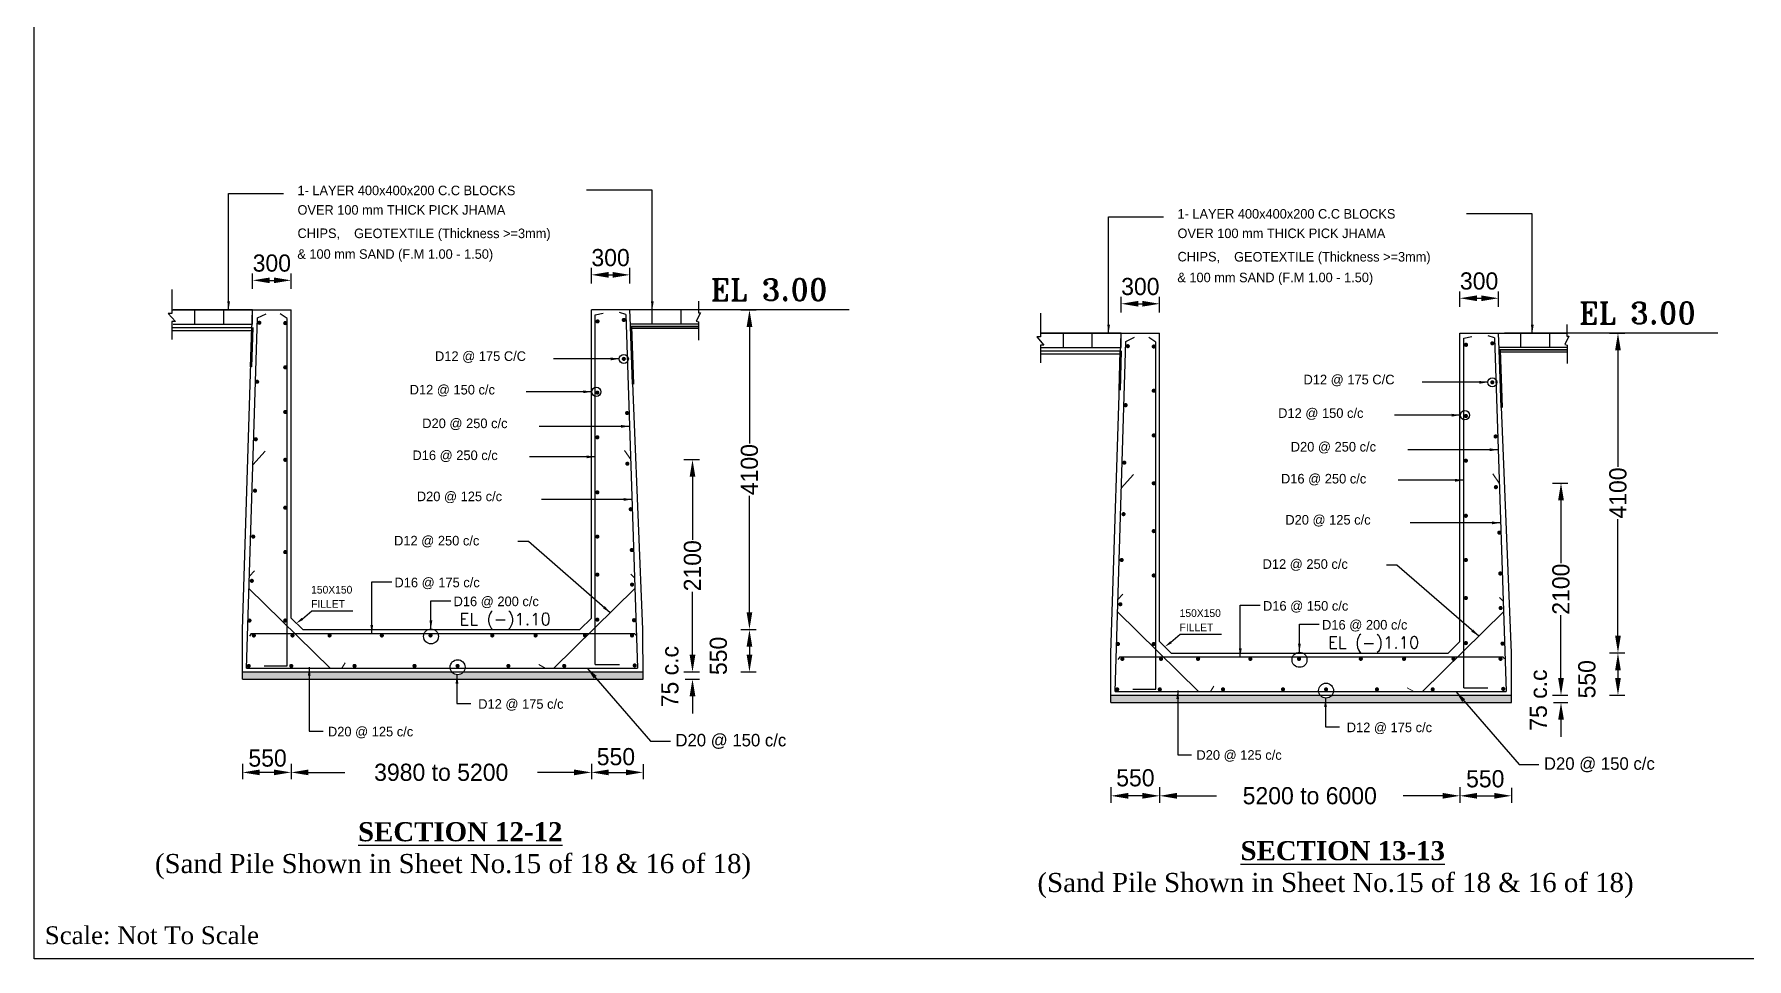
# Model space of a CAD drawing. Extents: x -1206532 to 786809, y -4288605 to 172932.
# Drawn here: x 23943 to 73776, y -4264996 to -4238080 of the extents above; entities that cross this region are included whole.
import ezdxf

# ---------------------------------------------------------------- set-up
doc = ezdxf.new("R2010")
doc.units = 0
doc.header["$LTSCALE"] = 300
doc.header["$MEASUREMENT"] = 0
doc.linetypes.add('ACAD_ISO02W100', pattern=[15, 12, -3])
doc.layers.get('0').update_dxf_attribs({"linetype": 'CONTINUOUS'})
doc.layers.get('DEFPOINTS').update_dxf_attribs({"linetype": 'CONTINUOUS'})
doc.layers.add('LINE', color=7, linetype='CONTINUOUS')
doc.layers.add('TEXT', color=10, linetype='CONTINUOUS')
doc.layers.add('Other line', color=7, linetype='CONTINUOUS', lineweight=15)
doc.styles.add('Arial-200', font='ARIAL_0.TTF')
doc.styles.add('BIG', font='ROMANT.SHX')
doc.dimstyles.new('3', dxfattribs={"dimtxt": 225, "dimasz": 350, "dimexe": 100, "dimexo": 25, "dimgap": 9, "dimtad": 0, "dimdec": 0, "dimzin": 0, "dimdsep": 46, "dimtxsty": 'Standard', "dimcen": 0, "dimclrd": 5, "dimclre": 6, "dimclrt": 1, "dimadec": 0, "dimazin": 0, "dimtfac": 1, "dimtdec": 0, "dimtofl": 0, "dimtmove": 2, "dimatfit": 3, "dimfxl": 1, "dimtolj": 1, "dimtzin": 0, "dimarcsym": 0})

# ---------------------------------------------------------------- blocks, each defined once
blk = doc.blocks.new('*D366')
at = {"layer": 'DEFPOINTS', "color": 0, "lineweight": 30}
for p in [(43974, -4255413), (44305, -4256644), (44755, -4256644)]:
    blk.add_point(p, dxfattribs=at)
at = {"layer": 'LINE', "color": 7, "lineweight": -2}
for p, q in [((44505, -4255413), (44955, -4255413)), ((44755, -4255913), (44755, -4256144)), ((44505, -4256644), (44955, -4256644))]:
    blk.add_line(p, q, dxfattribs=at)
at = {"layer": 'LINE', "color": 7, "lineweight": 30}
for points in [[(44672, -4255913), (44838, -4255913), (44755, -4255413)], [(44672, -4256144), (44838, -4256144), (44755, -4256644)]]:
    blk.add_solid(points, dxfattribs=at)
at = {"layer": 'LINE', "color": 7, "lineweight": 30, "insert": (43852, -4256178), "char_height": 500, "attachment_point": 5, "rotation": 90}
blk.add_mtext('\\A1;550', dxfattribs=at)
blk = doc.blocks.new('*D367')
at = {"layer": 'DEFPOINTS', "color": 0, "lineweight": 30}
for p in [(42784, -4256645), (43098, -4256645), (42876, -4256855)]:
    blk.add_point(p, dxfattribs=at)
at = {"layer": 'LINE', "color": 7, "lineweight": -2}
for p, q in [((43098, -4256145), (43098, -4255645)), ((42848, -4256645), (43298, -4256645)), ((42881, -4256855), (43298, -4256855)), ((43098, -4257355), (43098, -4257855))]:
    blk.add_line(p, q, dxfattribs=at)
at = {"layer": 'LINE', "color": 7, "lineweight": 30}
for points in [[(43014, -4256145), (43181, -4256145), (43098, -4256645)], [(43014, -4257355), (43181, -4257355), (43098, -4256855)]]:
    blk.add_solid(points, dxfattribs=at)
at = {"layer": 'LINE', "color": 7, "lineweight": 30, "insert": (42442, -4256783), "char_height": 500, "attachment_point": 5, "rotation": 90}
blk.add_mtext('\\A1;75 c.c', dxfattribs=at)
blk = doc.blocks.new('*D368')
at = {"layer": 'DEFPOINTS', "color": 0, "lineweight": 30}
for p in [(43762, -4246102), (44755, -4246102), (44433, -4255407)]:
    blk.add_point(p, dxfattribs=at)
at = {"layer": 'LINE', "color": 7, "lineweight": -2}
for p, q in [((44505, -4246102), (44955, -4246102)), ((44755, -4246602), (44755, -4249996)), ((44755, -4254907), (44755, -4251514)), ((44505, -4255407), (44955, -4255407))]:
    blk.add_line(p, q, dxfattribs=at)
at = {"layer": 'LINE', "color": 7, "lineweight": 30}
for points in [[(44672, -4246602), (44838, -4246602), (44755, -4246102)], [(44672, -4254907), (44838, -4254907), (44755, -4255407)]]:
    blk.add_solid(points, dxfattribs=at)
at = {"layer": 'LINE', "color": 7, "lineweight": 30, "insert": (44755, -4250755), "char_height": 500, "attachment_point": 5, "rotation": 90}
blk.add_mtext('\\A1;4100', dxfattribs=at)
blk = doc.blocks.new('*D369')
at = {"layer": 'DEFPOINTS', "color": 0, "lineweight": 30}
for p in [(40154, -4259329), (41658, -4259329), (41658, -4259570)]:
    blk.add_point(p, dxfattribs=at)
at = {"layer": 'LINE', "color": 7, "lineweight": -2}
for p, q in [((40154, -4259334), (40154, -4259770)), ((40654, -4259570), (41158, -4259570)), ((41658, -4259334), (41658, -4259770))]:
    blk.add_line(p, q, dxfattribs=at)
at = {"layer": 'LINE', "color": 7, "lineweight": 30}
for points in [[(40654, -4259487), (40654, -4259653), (40154, -4259570)], [(41158, -4259487), (41158, -4259653), (41658, -4259570)]]:
    blk.add_solid(points, dxfattribs=at)
at = {"layer": 'LINE', "color": 7, "lineweight": 30, "insert": (40869, -4259115), "char_height": 500, "attachment_point": 5}
blk.add_mtext('\\A1;550', dxfattribs=at)
blk = doc.blocks.new('*D370')
at = {"layer": 'DEFPOINTS', "color": 0, "lineweight": 30}
for p in [(30002, -4259198), (31418, -4259198), (30002, -4259570)]:
    blk.add_point(p, dxfattribs=at)
at = {"layer": 'LINE', "color": 7, "lineweight": -2}
for p, q in [((30002, -4259320), (30002, -4259770)), ((30918, -4259570), (30502, -4259570)), ((31418, -4259320), (31418, -4259770))]:
    blk.add_line(p, q, dxfattribs=at)
at = {"layer": 'LINE', "color": 7, "lineweight": 30}
for points in [[(30502, -4259487), (30502, -4259653), (30002, -4259570)], [(30918, -4259487), (30918, -4259653), (31418, -4259570)]]:
    blk.add_solid(points, dxfattribs=at)
at = {"layer": 'LINE', "color": 7, "lineweight": 30, "insert": (30732, -4259156), "char_height": 500, "attachment_point": 5}
blk.add_mtext('\\A1;550', dxfattribs=at)
blk = doc.blocks.new('*D371')
at = {"layer": 'DEFPOINTS', "color": 0, "lineweight": 30}
for p in [(31418, -4259165), (40154, -4259165), (40154, -4259570)]:
    blk.add_point(p, dxfattribs=at)
at = {"layer": 'LINE', "color": 7, "lineweight": -2}
for p, q in [((31418, -4259320), (31418, -4259770)), ((31918, -4259570), (32985, -4259570)), ((39654, -4259570), (38587, -4259570)), ((40154, -4259320), (40154, -4259770))]:
    blk.add_line(p, q, dxfattribs=at)
at = {"layer": 'LINE', "color": 7, "lineweight": 30}
for points in [[(31918, -4259487), (31918, -4259653), (31418, -4259570)], [(39654, -4259487), (39654, -4259653), (40154, -4259570)]]:
    blk.add_solid(points, dxfattribs=at)
at = {"layer": 'LINE', "color": 7, "lineweight": 30, "insert": (35786, -4259570), "char_height": 500, "attachment_point": 5}
blk.add_mtext('\\A1;3980 to 5200', dxfattribs=at)
blk = doc.blocks.new('*D372')
at = {"layer": 'DEFPOINTS', "color": 0, "lineweight": 30}
for p in [(41274, -4245085), (40154, -4245571), (41274, -4245571)]:
    blk.add_point(p, dxfattribs=at)
at = {"layer": 'LINE', "color": 7, "lineweight": -2}
for p, q in [((40154, -4245335), (40154, -4244885)), ((40654, -4245085), (40774, -4245085)), ((41274, -4245335), (41274, -4244885))]:
    blk.add_line(p, q, dxfattribs=at)
at = {"layer": 'LINE', "color": 7, "lineweight": 30}
for points in [[(40654, -4245001), (40654, -4245168), (40154, -4245085)], [(40774, -4245001), (40774, -4245168), (41274, -4245085)]]:
    blk.add_solid(points, dxfattribs=at)
at = {"layer": 'LINE', "color": 7, "lineweight": 30, "insert": (40714, -4244585), "char_height": 500, "attachment_point": 5}
blk.add_mtext('\\A1;300', dxfattribs=at)
blk = doc.blocks.new('*D373')
at = {"layer": 'DEFPOINTS', "color": 0, "lineweight": 30}
for p in [(31415, -4245245), (30298, -4245637), (31415, -4245614)]:
    blk.add_point(p, dxfattribs=at)
at = {"layer": 'LINE', "color": 7, "lineweight": -2}
for p, q in [((30298, -4245495), (30298, -4245045)), ((30798, -4245245), (30915, -4245245)), ((31415, -4245495), (31415, -4245045))]:
    blk.add_line(p, q, dxfattribs=at)
at = {"layer": 'LINE', "color": 7, "lineweight": 30}
for points in [[(30798, -4245162), (30798, -4245328), (30298, -4245245)], [(30915, -4245162), (30915, -4245328), (31415, -4245245)]]:
    blk.add_solid(points, dxfattribs=at)
at = {"layer": 'LINE', "color": 7, "lineweight": 30, "insert": (30856, -4244745), "char_height": 500, "attachment_point": 5}
blk.add_mtext('\\A1;300', dxfattribs=at)
blk = doc.blocks.new('*D374')
at = {"layer": 'DEFPOINTS', "color": 0, "lineweight": 30}
for p in [(42374, -4250464), (43098, -4250464), (42951, -4256645)]:
    blk.add_point(p, dxfattribs=at)
at = {"layer": 'LINE', "color": 7, "lineweight": -2}
for p, q in [((42848, -4250464), (43298, -4250464)), ((43098, -4250964), (43098, -4252795)), ((43098, -4256145), (43098, -4254313)), ((42956, -4256645), (43298, -4256645))]:
    blk.add_line(p, q, dxfattribs=at)
at = {"layer": 'LINE', "color": 7, "lineweight": 30}
for points in [[(43014, -4250964), (43181, -4250964), (43098, -4250464)], [(43014, -4256145), (43181, -4256145), (43098, -4256645)]]:
    blk.add_solid(points, dxfattribs=at)
at = {"layer": 'LINE', "color": 7, "lineweight": 30, "insert": (43098, -4253554), "char_height": 500, "attachment_point": 5, "rotation": 90}
blk.add_mtext('\\A1;2100', dxfattribs=at)
blk = doc.blocks.new('*D739')
at = {"layer": 'DEFPOINTS', "color": 0, "lineweight": 30}
for p in [(69248, -4256094), (69579, -4257326), (70029, -4257326)]:
    blk.add_point(p, dxfattribs=at)
at = {"layer": 'LINE', "color": 7, "lineweight": -2}
for p, q in [((69779, -4256094), (70229, -4256094)), ((70029, -4256594), (70029, -4256826)), ((69779, -4257326), (70229, -4257326))]:
    blk.add_line(p, q, dxfattribs=at)
at = {"layer": 'LINE', "color": 7, "lineweight": 30}
for points in [[(69946, -4256594), (70112, -4256594), (70029, -4256094)], [(69946, -4256826), (70112, -4256826), (70029, -4257326)]]:
    blk.add_solid(points, dxfattribs=at)
at = {"layer": 'LINE', "color": 7, "lineweight": 30, "insert": (69126, -4256859), "char_height": 500, "attachment_point": 5, "rotation": 90}
blk.add_mtext('\\A1;550', dxfattribs=at)
blk = doc.blocks.new('*D740')
at = {"layer": 'DEFPOINTS', "color": 0, "lineweight": 30}
for p in [(68058, -4257326), (68150, -4257536), (68371, -4257326)]:
    blk.add_point(p, dxfattribs=at)
at = {"layer": 'LINE', "color": 7, "lineweight": -2}
for p, q in [((68371, -4256826), (68371, -4256326)), ((68121, -4257326), (68571, -4257326)), ((68155, -4257536), (68571, -4257536)), ((68371, -4258036), (68371, -4258536))]:
    blk.add_line(p, q, dxfattribs=at)
at = {"layer": 'LINE', "color": 7, "lineweight": 30}
for points in [[(68288, -4256826), (68455, -4256826), (68371, -4257326)], [(68288, -4258036), (68455, -4258036), (68371, -4257536)]]:
    blk.add_solid(points, dxfattribs=at)
at = {"layer": 'LINE', "color": 7, "lineweight": 30, "insert": (67715, -4257465), "char_height": 500, "attachment_point": 5, "rotation": 90}
blk.add_mtext('\\A1;75 c.c', dxfattribs=at)
blk = doc.blocks.new('*D741')
at = {"layer": 'DEFPOINTS', "color": 0, "lineweight": 30}
for p in [(69036, -4246784), (70029, -4246784), (69707, -4256089)]:
    blk.add_point(p, dxfattribs=at)
at = {"layer": 'LINE', "color": 7, "lineweight": -2}
for p, q in [((69779, -4246784), (70229, -4246784)), ((70029, -4247284), (70029, -4250677)), ((70029, -4255589), (70029, -4252195)), ((69779, -4256089), (70229, -4256089))]:
    blk.add_line(p, q, dxfattribs=at)
at = {"layer": 'LINE', "color": 7, "lineweight": 30}
for points in [[(69946, -4247284), (70112, -4247284), (70029, -4246784)], [(69946, -4255589), (70112, -4255589), (70029, -4256089)]]:
    blk.add_solid(points, dxfattribs=at)
at = {"layer": 'LINE', "color": 7, "lineweight": 30, "insert": (70029, -4251436), "char_height": 500, "attachment_point": 5, "rotation": 90}
blk.add_mtext('\\A1;4100', dxfattribs=at)
blk = doc.blocks.new('*D742')
at = {"layer": 'DEFPOINTS', "color": 0, "lineweight": 30}
for p in [(65428, -4260011), (66932, -4260011), (66932, -4260252)]:
    blk.add_point(p, dxfattribs=at)
at = {"layer": 'LINE', "color": 7, "lineweight": -2}
for p, q in [((65428, -4260016), (65428, -4260452)), ((65928, -4260252), (66432, -4260252)), ((66932, -4260016), (66932, -4260452))]:
    blk.add_line(p, q, dxfattribs=at)
at = {"layer": 'LINE', "color": 7, "lineweight": 30}
for points in [[(65928, -4260168), (65928, -4260335), (65428, -4260252)], [(66432, -4260168), (66432, -4260335), (66932, -4260252)]]:
    blk.add_solid(points, dxfattribs=at)
at = {"layer": 'LINE', "color": 7, "lineweight": 30, "insert": (66167, -4259759), "char_height": 500, "attachment_point": 5}
blk.add_mtext('\\A1;550', dxfattribs=at)
blk = doc.blocks.new('*D743')
at = {"layer": 'DEFPOINTS', "color": 0, "lineweight": 30}
for p in [(55276, -4259880), (55276, -4260252), (56692, -4259880)]:
    blk.add_point(p, dxfattribs=at)
at = {"layer": 'LINE', "color": 7, "lineweight": -2}
for p, q in [((55276, -4260002), (55276, -4260452)), ((56192, -4260252), (55776, -4260252)), ((56692, -4260002), (56692, -4260452))]:
    blk.add_line(p, q, dxfattribs=at)
at = {"layer": 'LINE', "color": 7, "lineweight": 30}
for points in [[(55776, -4260168), (55776, -4260335), (55276, -4260252)], [(56192, -4260168), (56192, -4260335), (56692, -4260252)]]:
    blk.add_solid(points, dxfattribs=at)
at = {"layer": 'LINE', "color": 7, "lineweight": 30, "insert": (55986, -4259730), "char_height": 500, "attachment_point": 5}
blk.add_mtext('\\A1;550', dxfattribs=at)
blk = doc.blocks.new('*D744')
at = {"layer": 'DEFPOINTS', "color": 0, "lineweight": 30}
for p in [(56692, -4259846), (65428, -4259846), (65428, -4260252)]:
    blk.add_point(p, dxfattribs=at)
at = {"layer": 'LINE', "color": 7, "lineweight": -2}
for p, q in [((56692, -4260002), (56692, -4260452)), ((57192, -4260252), (58343, -4260252)), ((64928, -4260252), (63777, -4260252)), ((65428, -4260002), (65428, -4260452))]:
    blk.add_line(p, q, dxfattribs=at)
at = {"layer": 'LINE', "color": 7, "lineweight": 30}
for points in [[(57192, -4260168), (57192, -4260335), (56692, -4260252)], [(64928, -4260168), (64928, -4260335), (65428, -4260252)]]:
    blk.add_solid(points, dxfattribs=at)
at = {"layer": 'LINE', "color": 7, "lineweight": 30, "insert": (61060, -4260252), "char_height": 500, "attachment_point": 5}
blk.add_mtext('\\A1;5200 to 6000', dxfattribs=at)
blk = doc.blocks.new('*D745')
at = {"layer": 'DEFPOINTS', "color": 0, "lineweight": 30}
for p in [(66548, -4245766), (65428, -4246252), (66548, -4246252)]:
    blk.add_point(p, dxfattribs=at)
at = {"layer": 'LINE', "color": 7, "lineweight": -2}
for p, q in [((65428, -4246016), (65428, -4245566)), ((65928, -4245766), (66048, -4245766)), ((66548, -4246016), (66548, -4245566))]:
    blk.add_line(p, q, dxfattribs=at)
at = {"layer": 'LINE', "color": 7, "lineweight": 30}
for points in [[(65928, -4245683), (65928, -4245850), (65428, -4245766)], [(66048, -4245683), (66048, -4245850), (66548, -4245766)]]:
    blk.add_solid(points, dxfattribs=at)
at = {"layer": 'LINE', "color": 7, "lineweight": 30, "insert": (65988, -4245266), "char_height": 500, "attachment_point": 5}
blk.add_mtext('\\A1;300', dxfattribs=at)
blk = doc.blocks.new('*D746')
at = {"layer": 'DEFPOINTS', "color": 0, "lineweight": 30}
for p in [(55572, -4246318), (56689, -4245927), (56689, -4246296)]:
    blk.add_point(p, dxfattribs=at)
at = {"layer": 'LINE', "color": 7, "lineweight": -2}
for p, q in [((55572, -4246177), (55572, -4245727)), ((56689, -4246177), (56689, -4245727)), ((56072, -4245927), (56189, -4245927))]:
    blk.add_line(p, q, dxfattribs=at)
at = {"layer": 'LINE', "color": 7, "lineweight": 30}
for points in [[(56072, -4245843), (56072, -4246010), (55572, -4245927)], [(56189, -4245843), (56189, -4246010), (56689, -4245927)]]:
    blk.add_solid(points, dxfattribs=at)
at = {"layer": 'LINE', "color": 7, "lineweight": 30, "insert": (56130, -4245427), "char_height": 500, "attachment_point": 5}
blk.add_mtext('\\A1;300', dxfattribs=at)
blk = doc.blocks.new('*D747')
at = {"layer": 'DEFPOINTS', "color": 0, "lineweight": 30}
for p in [(67648, -4251145), (68371, -4251145), (68225, -4257326)]:
    blk.add_point(p, dxfattribs=at)
at = {"layer": 'LINE', "color": 7, "lineweight": -2}
for p, q in [((68121, -4251145), (68571, -4251145)), ((68371, -4251645), (68371, -4253477)), ((68371, -4256826), (68371, -4254995)), ((68230, -4257326), (68571, -4257326))]:
    blk.add_line(p, q, dxfattribs=at)
at = {"layer": 'LINE', "color": 7, "lineweight": 30}
for points in [[(68288, -4251645), (68455, -4251645), (68371, -4251145)], [(68288, -4256826), (68455, -4256826), (68371, -4257326)]]:
    blk.add_solid(points, dxfattribs=at)
at = {"layer": 'LINE', "color": 7, "lineweight": 30, "insert": (68371, -4254236), "char_height": 500, "attachment_point": 5, "rotation": 90}
blk.add_mtext('\\A1;2100', dxfattribs=at)

msp = doc.modelspace()

# ---------------------------------------------------------------- hatches: boundary and pattern name
at = {"layer": 'LINE'}
h = msp.add_hatch(dxfattribs=at)
h.set_pattern_fill('AR-CONC', color=256, scale=56, style=0)
h.set_pattern_definition([(50, (-886783.13, -3076056.25), (401.6657, -35.141196), [42, -462]), (355, (-886783.13, -3076056.25), (-77.70075, 421.2276), [33.6, -369.6]), (100.4514, (-886749.66, -3076059.18), (323.96525, 386.08614), [35.69451, -392.63958]), (46.1842, (-886783.13, -3075944.25), (597.65499, -92.69065), [63, -693]), (96.6356, (-886733.3, -3075952), (523.41112, 545.506), [53.54176, -588.95928]), (351.1842, (-886783.13, -3075944.25), (523.4107, 545.50642), [50.4, -554.4]), (21, (-886727.13, -3075972.25), (334.26795, -225.46658), [42, -462]), (326, (-886727.13, -3075972.25), (136.25659, 406.08403), [33.6, -369.6]), (71.4514, (-886699.28, -3075991.04), (470.52467, 180.61708), [35.69451, -392.63958]), (37.5, (-886783.13, -3076056.25), (6.809519, 186.420558), [0, -365.12, 0, -375.2, 0, -371]), (7.5, (-886783.13, -3076056.25), (147.31894, 220.870559), [0, -213.92, 0, -356.72, 0, -141.4]), (327.5, (-886908.01, -3076056.25), (298.940564, -12.630728), [0, -140, 0, -436.8, 0, -579.6]), (317.5, (-886964, -3076056.25), (326.584255, 56.05879), [0, -182, 0, -290.08, 0, -411.6])])
h.paths.add_polyline_path([(41658.243, -4256644.002), (36431.409, -4256644.363, -0.479168379), (36092.192, -4256644.386), (30001.625, -4256644.806), (30001.625, -4256854.806), (41658.467, -4256854.806)])
h = msp.add_hatch(dxfattribs=at)
h.set_pattern_fill('AR-CONC', color=256, scale=56, style=0)
h.set_pattern_definition([(50, (-861509.2, -3076737.86), (401.6657, -35.141196), [42, -462]), (355, (-861509.2, -3076737.86), (-77.70075, 421.2276), [33.6, -369.6]), (100.4514, (-861475.74, -3076740.8), (323.96525, 386.08614), [35.69451, -392.63958]), (46.1842, (-861509.2, -3076625.86), (597.65499, -92.69065), [63, -693]), (96.6356, (-861459.4, -3076633.6), (523.41112, 545.506), [53.54176, -588.95928]), (351.1842, (-861509.2, -3076625.86), (523.4107, 545.50642), [50.4, -554.4]), (21, (-861453.2, -3076653.86), (334.26795, -225.46658), [42, -462]), (326, (-861453.2, -3076653.86), (136.25659, 406.08403), [33.6, -369.6]), (71.4514, (-861425.35, -3076672.65), (470.52467, 180.61708), [35.69451, -392.63958]), (37.5, (-861509.21, -3076737.86), (6.809519, 186.420558), [0, -365.12, 0, -375.2, 0, -371]), (7.5, (-861509.2, -3076737.86), (147.31894, 220.870559), [0, -213.92, 0, -356.72, 0, -141.4]), (327.5, (-861634.09, -3076737.86), (298.940564, -12.630728), [0, -140, 0, -436.8, 0, -579.6]), (317.5, (-861690.1, -3076737.86), (326.584255, 56.05879), [0, -182, 0, -290.08, 0, -411.6])])
h.paths.add_polyline_path([(66932.166, -4257325.617), (61705.332, -4257325.977, -0.479168379), (61366.115, -4257326.001), (55275.549, -4257326.421), (55275.549, -4257536.421), (66932.39, -4257536.421)])

# ---------------------------------------------------------------- linework, layer by layer
at = {"linetype": 'ByBlock', "lineweight": 30}
msp.add_lwpolyline([(23942.604, -4264995.94), (23942.604, -4214101.54), (95914.484, -4214101.54), (95914.484, -4264995.94), (23942.604, -4264995.94)], close=True, dxfattribs=at)
at = {"layer": 'LINE'}
for p, q in [((27947.119, -4245515.801), (27947.119, -4246205.924)), ((27947.119, -4246205.924), (27843.403, -4246205.924)), ((27843.403, -4246205.924), (28050.835, -4246447.467)), ((27947.119, -4246102.405), (31418.017, -4246102.405)), ((30298.017, -4246102.405), (27981.691, -4246102.405)), ((28618.017, -4246516.479), (28618.017, -4246102.405)), ((29458.017, -4246516.479), (29458.017, -4246102.405)), ((30001.625, -4255412.806), (30298.017, -4246102.405)), ((30118.921, -4256532.806), (30435.217, -4246339.6)), ((30298.017, -4246516.479), (30298.017, -4246102.405)), ((30435.217, -4246339.6), (30686.686, -4246218.103)), ((31306.017, -4246359.2), (31101.566, -4246223.705)), ((31418.017, -4255076.806), (31418.017, -4246102.405)), ((40154.017, -4255076.806), (40154.017, -4246102.405)), ((40154.121, -4246096.906), (43268.179, -4246096.906)), ((40265.959, -4256426.317), (40266.011, -4246251.267)), ((40266.011, -4246251.267), (40500, -4246196.272)), ((41162.186, -4246236), (40974.117, -4246181.593)), ((41162.186, -4246236), (41498.121, -4256532.806)), ((41656.929, -4255410.846), (41274.017, -4246096.906)), ((47660.696, -4246100.774), (41451.044, -4246100.774)), ((41927.633, -4246510.979), (41927.633, -4246096.906)), ((42767.633, -4246510.979), (42767.633, -4246096.906)), ((43328.144, -4246189.279), (43206.289, -4246432.525)), ((43268.179, -4245848.639), (43268.179, -4246194.333)), ((43275.921, -4246189.279), (43328.144, -4246189.279)), ((53221.043, -4246197.416), (53221.043, -4246887.539)), ((27947.119, -4246447.467), (27947.119, -4246965.059)), ((28050.835, -4246447.467), (27947.119, -4246447.467)), ((27947.119, -4246706.263), (30278.794, -4246706.263)), ((27955.967, -4246614.677), (30281.709, -4246614.677)), ((27981.691, -4246516.479), (30298.017, -4246516.479)), ((31306.017, -4256468.793), (31306.017, -4246359.2)), ((41291.307, -4246510.979), (43275.921, -4246510.979)), ((41294.185, -4246587.47), (43266.11, -4246587.47)), ((43252.848, -4246587.47), (41294.185, -4246587.47)), ((43275.921, -4246650.4), (41296.772, -4246650.4)), ((43206.289, -4246432.525), (43275.921, -4246449.899)), ((43275.921, -4246449.899), (43275.921, -4246988.514)), ((53221.043, -4246784.02), (56691.94, -4246784.02)), ((55571.94, -4246784.02), (53255.614, -4246784.02)), ((53891.94, -4247198.094), (53891.94, -4246784.02)), ((54731.94, -4247198.094), (54731.94, -4246784.02)), ((55275.549, -4256094.421), (55571.94, -4246784.02)), ((55571.94, -4247198.094), (55571.94, -4246784.02)), ((56691.94, -4255758.421), (56691.94, -4246784.02)), ((65427.94, -4255758.421), (65427.94, -4246784.02)), ((65428.045, -4246778.521), (68542.102, -4246778.521)), ((66930.852, -4256092.461), (66547.94, -4246778.521)), ((72934.619, -4246782.389), (66724.967, -4246782.389)), ((67201.556, -4247192.594), (67201.556, -4246778.521)), ((68041.556, -4247192.594), (68041.556, -4246778.521)), ((68542.102, -4246530.254), (68542.102, -4246875.948)), ((53221.043, -4246887.539), (53117.326, -4246887.539)), ((53117.326, -4246887.539), (53324.759, -4247129.082)), ((53221.043, -4247129.082), (53221.043, -4247646.674)), ((53324.759, -4247129.082), (53221.043, -4247129.082)), ((53229.89, -4247296.292), (55555.632, -4247296.292)), ((53255.614, -4247198.094), (55571.94, -4247198.094)), ((55392.845, -4257214.421), (55709.14, -4247021.215)), ((55709.14, -4247021.215), (55960.609, -4246899.718)), ((56579.94, -4247040.815), (56375.489, -4246905.32)), ((56579.94, -4257150.408), (56579.94, -4247040.815)), ((65539.882, -4257107.932), (65539.934, -4246932.881)), ((65539.934, -4246932.881), (65773.923, -4246877.887)), ((66436.109, -4246917.615), (66248.04, -4246863.208)), ((66436.109, -4246917.615), (66772.045, -4257214.421)), ((66565.231, -4247192.594), (68549.844, -4247192.594)), ((66568.108, -4247269.085), (68540.033, -4247269.085)), ((68526.771, -4247269.085), (66568.108, -4247269.085)), ((68549.844, -4247332.015), (66570.695, -4247332.015)), ((68602.067, -4246870.894), (68480.212, -4247114.139)), ((68480.212, -4247114.139), (68549.844, -4247131.514)), ((68549.844, -4246870.894), (68602.067, -4246870.894)), ((68549.844, -4247131.514), (68549.844, -4247670.129)), ((53221.043, -4247387.878), (55552.717, -4247387.878)), ((30190.862, -4254214.384), (32550.474, -4256532.806)), ((41422.609, -4254218.263), (39066.945, -4256532.806)), ((31418.017, -4255076.806), (31754.017, -4255412.806)), ((40154.017, -4255076.806), (39818.017, -4255412.806)), ((55464.785, -4254895.999), (57824.397, -4257214.421)), ((66696.532, -4254899.878), (64340.868, -4257214.421)), ((30001.625, -4256854.806), (30001.625, -4255412.806)), ((30254.478, -4255524.806), (30203.862, -4255606.252)), ((30254.478, -4255524.806), (41414.83, -4255524.806)), ((31754.017, -4255412.806), (39818.017, -4255412.806)), ((41416.94, -4255524.806), (41443.708, -4255579.276)), ((41658.467, -4256854.806), (41656.929, -4255410.838)), ((56691.94, -4255758.421), (57027.94, -4256094.421)), ((65427.94, -4255758.421), (65091.94, -4256094.421)), ((55275.549, -4257536.421), (55275.549, -4256094.421)), ((55528.401, -4256206.421), (55477.785, -4256287.867)), ((55528.401, -4256206.421), (66688.753, -4256206.421)), ((57027.94, -4256094.421), (65091.94, -4256094.421)), ((66690.863, -4256206.421), (66717.631, -4256260.891)), ((66932.39, -4257536.421), (66930.852, -4256092.453)), ((30001.625, -4256644.806), (41658.243, -4256644.002)), ((30118.921, -4256532.806), (41498.121, -4256532.806)), ((30635.966, -4256468.793), (31306.017, -4256468.793)), ((40265.959, -4256426.317), (40972.571, -4256426.317)), ((30001.625, -4256854.806), (41658.467, -4256854.806)), ((55392.845, -4257214.421), (66772.045, -4257214.421)), ((55909.889, -4257150.408), (56579.94, -4257150.408)), ((65539.882, -4257107.932), (66246.495, -4257107.932)), ((55275.549, -4257326.421), (66932.166, -4257325.617)), ((55275.549, -4257536.421), (66932.39, -4257536.421))]:
    msp.add_line(p, q, dxfattribs=at)
at = {"layer": 'LINE', "lineweight": 20}
for p, q in [((30302.673, -4250611.067), (30660.773, -4250217.107)), ((41300.119, -4250463.802), (41115.973, -4250194.707)), ((55576.596, -4251292.682), (55934.696, -4250898.722)), ((66574.042, -4251145.417), (66389.896, -4250876.322)), ((30202.095, -4253852.392), (30349.973, -4253697.507)), ((41412.273, -4253901.466), (41303.573, -4253801.107)), ((55476.018, -4254534.007), (55623.896, -4254379.122)), ((66686.196, -4254583.081), (66577.496, -4254482.722)), ((32897.973, -4256532.806), (32990.373, -4256377.107)), ((38811.573, -4256532.806), (38621.173, -4256424.707)), ((58171.896, -4257214.421), (58264.296, -4257058.722)), ((64085.496, -4257214.421), (63895.096, -4257106.322))]:
    msp.add_line(p, q, dxfattribs=at)
at = {"layer": 'LINE', "color": 0}
for p, q in [((31744.393, -4255099.459), (32018.431, -4254863.807)), ((32018.431, -4254863.807), (33217.885, -4254863.807)), ((57018.316, -4255781.073), (57292.354, -4255545.422)), ((57292.354, -4255545.422), (58491.808, -4255545.422))]:
    msp.add_line(p, q, dxfattribs=at)
at = {"layer": 'LINE', "const_width": 60.48}
for points in [[(41068.745, -4246398.102, 1), (41129.225, -4246398.102, 1)], [(30462.025, -4246479.743, 1), (30522.505, -4246479.743, 1)], [(31215.993, -4246489.447, 1), (31276.473, -4246489.447, 1)], [(40303.936, -4246440.479, 1), (40364.416, -4246440.479, 1)], [(55735.948, -4247161.358, 1), (55796.428, -4247161.358, 1)], [(56489.916, -4247171.062, 1), (56550.396, -4247171.062, 1)], [(65577.859, -4247122.094, 1), (65638.339, -4247122.094, 1)], [(66342.668, -4247079.717, 1), (66403.148, -4247079.717, 1)], [(31215.993, -4247777.423, 1), (31276.473, -4247777.423, 1)], [(41068.745, -4247531.435, 1), (41129.225, -4247531.435, 1)], [(30398.415, -4248196.936, 1), (30458.895, -4248196.936, 1)], [(66342.668, -4248213.05, 1), (66403.148, -4248213.05, 1)], [(40298.905, -4248512.545, 1), (40359.385, -4248512.545, 1)], [(55672.338, -4248878.551, 1), (55732.818, -4248878.551, 1)], [(56489.916, -4248459.038, 1), (56550.396, -4248459.038, 1)], [(31215.993, -4249078.292, 1), (31276.473, -4249078.292, 1)], [(41163.945, -4249107.835, 1), (41224.425, -4249107.835, 1)], [(65572.828, -4249194.16, 1), (65633.308, -4249194.16, 1)], [(30359.215, -4249871.336, 1), (30419.695, -4249871.336, 1)], [(40298.898, -4249813.907, 1), (40359.378, -4249813.907, 1)], [(56489.916, -4249759.907, 1), (56550.396, -4249759.907, 1)], [(66437.868, -4249789.45, 1), (66498.348, -4249789.45, 1)], [(31215.993, -4250470.376, 1), (31276.473, -4250470.376, 1)], [(41172.345, -4250583.435, 1), (41232.825, -4250583.435, 1)], [(55633.138, -4250552.951, 1), (55693.618, -4250552.951, 1)], [(65572.821, -4250495.522, 1), (65633.301, -4250495.522, 1)], [(30336.815, -4251369.336, 1), (30397.295, -4251369.336, 1)], [(56489.916, -4251151.991, 1), (56550.396, -4251151.991, 1)], [(66446.268, -4251265.05, 1), (66506.748, -4251265.05, 1)], [(31215.993, -4251863.837, 1), (31276.473, -4251863.837, 1)], [(40298.89, -4251417.896, 1), (40359.37, -4251417.896, 1)], [(41270.345, -4251907.835, 1), (41330.825, -4251907.835, 1)], [(55610.738, -4252050.951, 1), (55671.218, -4252050.951, 1)], [(65572.813, -4252099.511, 1), (65633.293, -4252099.511, 1)], [(30283.615, -4252704.936, 1), (30344.095, -4252704.936, 1)], [(40298.884, -4252704.534, 1), (40359.364, -4252704.534, 1)], [(56489.916, -4252545.452, 1), (56550.396, -4252545.452, 1)], [(66544.268, -4252589.45, 1), (66604.748, -4252589.45, 1)], [(31215.993, -4253155.883, 1), (31276.473, -4253155.883, 1)], [(41301.145, -4253097.835, 1), (41361.625, -4253097.835, 1)], [(40298.878, -4253811.712, 1), (40359.358, -4253811.712, 1)], [(55557.538, -4253386.551, 1), (55618.018, -4253386.551, 1)], [(56489.916, -4253837.498, 1), (56550.396, -4253837.498, 1)], [(65572.807, -4253386.149, 1), (65633.287, -4253386.149, 1)], [(66575.068, -4253779.45, 1), (66635.548, -4253779.45, 1)], [(30244.415, -4253992.936, 1), (30304.895, -4253992.936, 1)], [(41309.545, -4254103.035, 1), (41370.025, -4254103.035, 1)], [(55518.338, -4254674.551, 1), (55578.818, -4254674.551, 1)], [(65572.801, -4254493.327, 1), (65633.281, -4254493.327, 1)], [(66583.468, -4254784.65, 1), (66643.948, -4254784.65, 1)], [(30175.945, -4255149.632, 1), (30236.425, -4255149.632, 1)], [(31215.993, -4255148.841, 1), (31276.473, -4255148.841, 1)], [(40298.871, -4255124.203, 1), (40359.351, -4255124.203, 1)], [(41365.545, -4255139.035, 1), (41426.025, -4255139.035, 1)], [(30301.694, -4255583.294, 1), (30362.174, -4255583.294, 1)], [(31427.804, -4255583.294, 1), (31488.284, -4255583.294, 1)], [(32506.665, -4255583.294, 1), (32567.145, -4255583.294, 1)], [(34026.767, -4255583.294, 1), (34087.247, -4255583.294, 1)], [(35444.443, -4255583.294, 1), (35504.923, -4255583.294, 1)], [(37240.877, -4255583.294, 1), (37301.357, -4255583.294, 1)], [(38501.01, -4255583.294, 1), (38561.49, -4255583.294, 1)], [(39938.188, -4255583.294, 1), (39998.668, -4255583.294, 1)], [(41307.217, -4255583.294, 1), (41367.697, -4255583.294, 1)], [(55449.868, -4255831.247, 1), (55510.348, -4255831.247, 1)], [(56489.916, -4255830.456, 1), (56550.396, -4255830.456, 1)], [(65572.794, -4255805.818, 1), (65633.274, -4255805.818, 1)], [(66639.468, -4255820.65, 1), (66699.948, -4255820.65, 1)], [(55575.618, -4256264.908, 1), (55636.098, -4256264.908, 1)], [(56701.727, -4256264.908, 1), (56762.207, -4256264.908, 1)], [(57780.588, -4256264.908, 1), (57841.068, -4256264.908, 1)], [(59300.691, -4256264.908, 1), (59361.171, -4256264.908, 1)], [(60718.366, -4256264.908, 1), (60778.846, -4256264.908, 1)], [(62514.8, -4256264.908, 1), (62575.28, -4256264.908, 1)], [(63774.933, -4256264.908, 1), (63835.413, -4256264.908, 1)], [(65212.111, -4256264.908, 1), (65272.591, -4256264.908, 1)], [(66581.14, -4256264.908, 1), (66641.62, -4256264.908, 1)], [(30153.459, -4256471.044, 1), (30213.939, -4256471.044, 1)], [(31391.059, -4256471.044, 1), (31451.539, -4256471.044, 1)], [(33232.733, -4256471.044, 1), (33293.213, -4256471.044, 1)], [(34978.026, -4256471.044, 1), (35038.506, -4256471.044, 1)], [(36230.93, -4256471.044, 1), (36291.41, -4256471.044, 1)], [(37710.466, -4256471.044, 1), (37770.946, -4256471.044, 1)], [(39334.401, -4256471.044, 1), (39394.881, -4256471.044, 1)], [(41385.678, -4256457.149, 1), (41446.158, -4256457.149, 1)], [(55427.382, -4257152.659, 1), (55487.862, -4257152.659, 1)], [(56664.982, -4257152.659, 1), (56725.462, -4257152.659, 1)], [(58506.657, -4257152.659, 1), (58567.137, -4257152.659, 1)], [(60251.949, -4257152.659, 1), (60312.429, -4257152.659, 1)], [(61504.853, -4257152.659, 1), (61565.333, -4257152.659, 1)], [(62984.389, -4257152.659, 1), (63044.869, -4257152.659, 1)], [(64608.324, -4257152.659, 1), (64668.804, -4257152.659, 1)], [(66659.601, -4257138.764, 1), (66720.081, -4257138.764, 1)]]:
    msp.add_lwpolyline(points, format="xyb", close=True, dxfattribs=at)
at = {"layer": 'LINE'}
for centre, radius in [((41098.985, -4247531.435), 131.526), ((66372.908, -4248213.05), 131.526), ((40300.696, -4248489.13), 133.284), ((65574.619, -4249170.745), 133.284), ((35488.069, -4255611.72), 217.618), ((36261.791, -4256508.028), 217.618), ((60761.992, -4256293.335), 217.618), ((61535.714, -4257189.643), 217.618)]:
    msp.add_circle(centre, radius, dxfattribs=at)
at = {"layer": 'LINE', "color": 0}
for points in [[(31766.466, -4255129.568), (31722.321, -4255069.349), (31563.736, -4255231.893)], [(57040.389, -4255811.183), (56996.244, -4255750.964), (56837.659, -4255913.508)]]:
    msp.add_solid(points, dxfattribs=at)
at = {"layer": 'Other line', "color": 0, "lineweight": 60}
for p, q in [((30281.709, -4246614.677), (30245.145, -4247763.235)), ((41306.842, -4246587.47), (41363.216, -4248266.58)), ((55555.632, -4247296.292), (55519.069, -4248444.85)), ((66580.765, -4247269.085), (66637.139, -4248948.195))]:
    msp.add_line(p, q, dxfattribs=at)

# ---------------------------------------------------------------- texts
at = {"linetype": 'ACAD_ISO02W100', "lineweight": 30, "insert": (24249.252, -4264051.562), "char_height": 517.8814, "width": 18602.1315, "attachment_point": 1}
msp.add_mtext('{\\fTimes New Roman|b0|i0|c0|p18;Scale: Not To Scale}', dxfattribs=at)
at = {"layer": 'LINE', "color": 0}
for s, height, p in [('1- LAYER 400x400x200 C.C BLOCKS', 277.83, (31603.841, -4242765.695)), ('OVER 100 mm THICK PICK JHAMA', 277.83, (31603.841, -4243333.029)), ('1- LAYER 400x400x200 C.C BLOCKS', 277.83, (57211.988, -4243447.31)), ('CHIPS,', 277.83, (31603.841, -4244012.541)), ('GEOTEXTILE (Thickness >=3mm)', 277.83, (33250.275, -4244015.778)), ('OVER 100 mm THICK PICK JHAMA', 277.83, (57211.988, -4244014.644)), ('& 100 mm SAND (F.M 1.00 - 1.50)', 277.83, (31598.403, -4244617.847)), ('CHIPS,', 277.83, (57211.988, -4244694.156)), ('GEOTEXTILE (Thickness >=3mm)', 277.83, (58858.422, -4244697.393)), ('& 100 mm SAND (F.M 1.00 - 1.50)', 277.83, (57206.55, -4245299.462)), ('150X150 ', 224, (31999.83, -4254363.51)), ('D16 @ 175 c/c', 280, (34424.978, -4254180.357)), ('FILLET', 224, (31998.974, -4254778.443)), ('D16 @ 150 c/c', 280, (59698.901, -4254861.972)), ('150X150 ', 224, (57273.753, -4255045.125)), ('FILLET', 224, (57272.897, -4255460.058)), ('D12 @ 175 c/c', 280, (36862.485, -4257718.136)), ('D20 @ 125 c/c', 280, (32488.596, -4258521.715)), ('D12 @ 175 c/c', 280, (62136.408, -4258399.751)), ('D20 @ 125 c/c', 280, (57762.519, -4259203.33))]:
    msp.add_text(s, height=height, dxfattribs=at).set_placement(p)
at = {"layer": 'LINE'}
for s, height, p in [('D12 @ 175 C/C', 280, (35604.323, -4247591.37)), ('D12 @ 150 c/c', 280, (34866.84, -4248568.118)), ('D12 @ 175 C/C', 280, (60878.246, -4248272.985)), ('D20 @ 250 c/c', 280, (35232.792, -4249547.365)), ('D12 @ 150 c/c', 280, (60140.763, -4249249.733)), ('D16 @ 250 c/c', 280, (34948.281, -4250477.581)), ('D20 @ 250 c/c', 280, (60506.715, -4250228.98)), ('D16 @ 250 c/c', 280, (60222.204, -4251159.196)), ('D20 @ 125 c/c', 280, (35075.018, -4251674.74)), ('D20 @ 125 c/c', 280, (60348.942, -4252356.355)), ('D12 @ 250 c/c', 280, (34412.861, -4252963.044)), ('D12 @ 250 c/c', 280, (59686.785, -4253644.659)), ('D16 @ 200 c/c', 280, (36144.823, -4254730.794)), ('D16 @ 200 c/c', 280, (61418.746, -4255412.409)), ('D20 @ 150 c/c', 364, (42599.773, -4258812.626)), ('D20 @ 150 c/c', 364, (67873.696, -4259494.241))]:
    msp.add_text(s, height=height, dxfattribs=at).set_placement(p)
at = {"layer": 'LINE', "lineweight": 30, "char_height": 555.75, "width": 20021.91284, "attachment_point": 2, "style": 'Arial-200'}
for s, insert in [('{\\fTimes New Roman|b1|i0|c0|p18;          \\LSECTION 12-12\\P\\fTimes New Roman|b0|i0|c0|p18;\\l        (Sand Pile Shown in Sheet No.15 of 18 & 16 of 18)}', (35289.837, -4261019.106)), ('{\\fTimes New Roman|b1|i0|c0|p18;          \\LSECTION 13-13\\P\\fTimes New Roman|b0|i0|c0|p18;\\l        (Sand Pile Shown in Sheet No.15 of 18 & 16 of 18)}', (60970.837, -4261571.106))]:
    msp.add_mtext(s, dxfattribs=dict(at, insert=insert))
at = {"layer": 'TEXT', "color": 0, "style": 'BIG'}
for p in [(36315.088, -4255283.659), (61589.012, -4255965.274)]:
    msp.add_text('EL (-)1.10', height=352.8, dxfattribs=at).set_placement(p)
at = {"layer": 'TEXT', "color": 0, "char_height": 630, "width": 6640.03588, "attachment_point": 1, "style": 'BIG'}
for insert in [(43623.335, -4245198.753), (68897.258, -4245880.368)]:
    msp.add_mtext('EL 3.00', dxfattribs=dict(at, insert=insert))

# ---------------------------------------------------------------- dimensions: what is measured, and where the dimension line sits
at = {"layer": 'LINE', "lineweight": 30}
for base, p1, p2, text, picture, middle in [((41274.017, -4245084.581), (40154.017, -4245570.506), (41274.017, -4245570.506), '300', '*D372', (40714.017, -4244584.581)), ((31414.739, -4245244.899), (30298.017, -4245636.8), (31414.739, -4245614.4), '300', '*D373', (30856.378, -4244744.899)), ((56688.662, -4245926.513), (55571.94, -4246318.415), (56688.662, -4246296.015), '300', '*D746', (56130.301, -4245426.513)), ((66547.94, -4245766.196), (65427.94, -4246252.121), (66547.94, -4246252.121), '300', '*D745', (65987.94, -4245266.196)), ((40154.017, -4259569.988), (31418.017, -4259164.594), (40154.017, -4259164.594), '3980 to 5200', '*D371', (35786.017, -4259569.988)), ((65427.94, -4260251.603), (56691.94, -4259846.209), (65427.94, -4259846.209), '5200 to 6000', '*D744', (61059.94, -4260251.603))]:
    dim = msp.add_linear_dim(base=base, p1=p1, p2=p2, text=text, dimstyle='3', override={"dimtxt": 500, "dimasz": 500, "dimexe": 200, "dimexo": 5, "dimdle": 250, "dimclrd": 7, "dimclre": 7, "dimclrt": 7, "dimfxl": 250, "dimfxlon": 1}, dxfattribs=at)
    dim.commit()
    dim.dimension.update_dxf_attribs({"geometry": picture, "text_midpoint": middle})
for base, p1, p2, text, picture, middle in [((44755.105, -4246102.405), (44433.374, -4255407.246), (43761.644, -4246102.405), '4100', '*D368', (44755.105, -4250754.826)), ((70029.028, -4246784.02), (69707.297, -4256088.861), (69035.567, -4246784.02), '4100', '*D741', (70029.028, -4251436.441)), ((43097.505, -4250463.802), (42950.718, -4256644.806), (42373.812, -4250463.802), '2100', '*D374', (43097.505, -4253554.304)), ((68371.428, -4251145.417), (68224.641, -4257326.421), (67647.735, -4251145.417), '2100', '*D747', (68371.428, -4254235.919))]:
    dim = msp.add_linear_dim(base=base, p1=p1, p2=p2, angle=90, text=text, dimstyle='3', override={"dimtxt": 500, "dimasz": 500, "dimexe": 200, "dimexo": 5, "dimdle": 250, "dimclrd": 7, "dimclre": 7, "dimclrt": 7, "dimfxl": 250, "dimfxlon": 1}, dxfattribs=at)
    dim.commit()
    dim.dimension.update_dxf_attribs({"geometry": picture, "text_midpoint": middle})
for base, p1, p2, text, picture, middle in [((43097.505, -4256644.806), (42876.357, -4256854.806), (42784.475, -4256644.806), '75 c.c', '*D367', (42441.56, -4256783.107)), ((44755.105, -4256644.002), (43974.292, -4255412.806), (44305.207, -4256644.002), '550', '*D366', (43851.689, -4256177.796)), ((70029.028, -4257325.617), (69248.215, -4256094.421), (69579.13, -4257325.617), '550', '*D739', (69125.612, -4256859.411)), ((68371.428, -4257326.421), (68150.28, -4257536.421), (68058.398, -4257326.421), '75 c.c', '*D740', (67715.483, -4257464.722))]:
    dim = msp.add_linear_dim(base=base, p1=p1, p2=p2, angle=90, text=text, dimstyle='3', override={"dimtxt": 500, "dimasz": 500, "dimexe": 200, "dimexo": 5, "dimdle": 250, "dimclrd": 7, "dimclre": 7, "dimclrt": 7, "dimfxl": 250, "dimfxlon": 1}, dxfattribs=at)
    dim.commit()
    dim.dimension.update_dxf_attribs({"geometry": picture, "text_midpoint": middle, "dimtype": 160})
for base, p1, p2, picture, middle in [((41658.467, -4259569.988), (40154.017, -4259329.188), (41658.467, -4259329.188), '*D369', (40869, -4259115)), ((30001.625, -4259569.988), (31418.017, -4259198.383), (30001.625, -4259198.383), '*D370', (30732, -4259156)), ((55275.549, -4260251.603), (56691.94, -4259879.998), (55275.549, -4259879.998), '*D743', (55986, -4259730)), ((66932.39, -4260251.603), (65427.94, -4260010.803), (66932.39, -4260010.803), '*D742', (66167, -4259759))]:
    dim = msp.add_linear_dim(base=base, p1=p1, p2=p2, text='550', dimstyle='3', override={"dimtxt": 500, "dimasz": 500, "dimexe": 200, "dimexo": 5, "dimdle": 250, "dimclrd": 7, "dimclre": 7, "dimclrt": 7, "dimfxl": 250, "dimfxlon": 1}, dxfattribs=at)
    dim.commit()
    dim.dimension.update_dxf_attribs({"geometry": picture, "text_midpoint": middle, "dimtype": 160})

# ---------------------------------------------------------------- leaders
at = {"layer": 'LINE', "color": 0}
for points in [[(29598.42, -4246102.405), (29598.42, -4242714.863), (31191.451, -4242714.863)], [(41927.633, -4246106.342), (41927.633, -4242624.142), (40010.606, -4242624.142)], [(67535.78, -4246787.957), (67535.78, -4243305.757), (65618.753, -4243305.757)], [(55206.568, -4246784.02), (55206.568, -4243396.478), (56799.598, -4243396.478)], [(40967.459, -4247531.435), (39055.796, -4247531.435)], [(66241.382, -4248213.05), (64329.719, -4248213.05)], [(40167.411, -4248489.13), (38255.748, -4248489.13)], [(65441.334, -4249170.745), (63529.672, -4249170.745)], [(41270.567, -4249495.359), (38638.359, -4249498.983)], [(66544.49, -4250176.974), (63912.283, -4250180.598)], [(40265.99, -4250383.4), (38354.327, -4250383.4)], [(65539.913, -4251065.015), (63628.25, -4251065.015)], [(41339.973, -4251622.733), (38707.766, -4251626.357)], [(66613.896, -4252304.348), (63981.689, -4252307.972)], [(40705.105, -4254923.242), (38324.192, -4252850.997), (38019.205, -4252850.997)], [(65979.028, -4255604.857), (63598.115, -4253532.612), (63293.129, -4253532.612)], [(33765.127, -4255524.806), (33765.127, -4254020.258), (34344.727, -4254020.258)], [(35484.972, -4255394.124), (35484.972, -4254570.694), (36064.572, -4254570.694)], [(59039.05, -4256206.421), (59039.05, -4254701.873), (59618.65, -4254701.873)], [(60758.895, -4256075.739), (60758.895, -4255252.309), (61338.495, -4255252.309)], [(31944.036, -4256506.279), (31944.036, -4258372.93), (32347.236, -4258372.93)], [(36243.822, -4256737.191), (36243.822, -4257565.816), (36647.022, -4257565.816)], [(57217.959, -4257187.894), (57217.959, -4259054.545), (57621.159, -4259054.545)], [(61517.745, -4257418.806), (61517.745, -4258247.431), (61920.945, -4258247.431)]]:
    msp.add_leader(points, dimstyle='3', override={"dimasz": 250, "dimclrd": 0}, dxfattribs=at)
at = {"layer": 'Other line', "color": 0, "lineweight": 30}
for points in [[(40035.094, -4256532.806), (41878.829, -4258659.019), (42453.559, -4258659.019)], [(65309.018, -4257214.421), (67152.753, -4259340.634), (67727.482, -4259340.634)]]:
    msp.add_leader(points, dimstyle='3', override={"dimgap": 9, "dimtad": 0, "dimclrd": 256, "dimclre": 0, "dimclrt": 0, "dimfxl": 700, "dimfxlon": 1}, dxfattribs=at)

doc.saveas('drawing.dxf')
